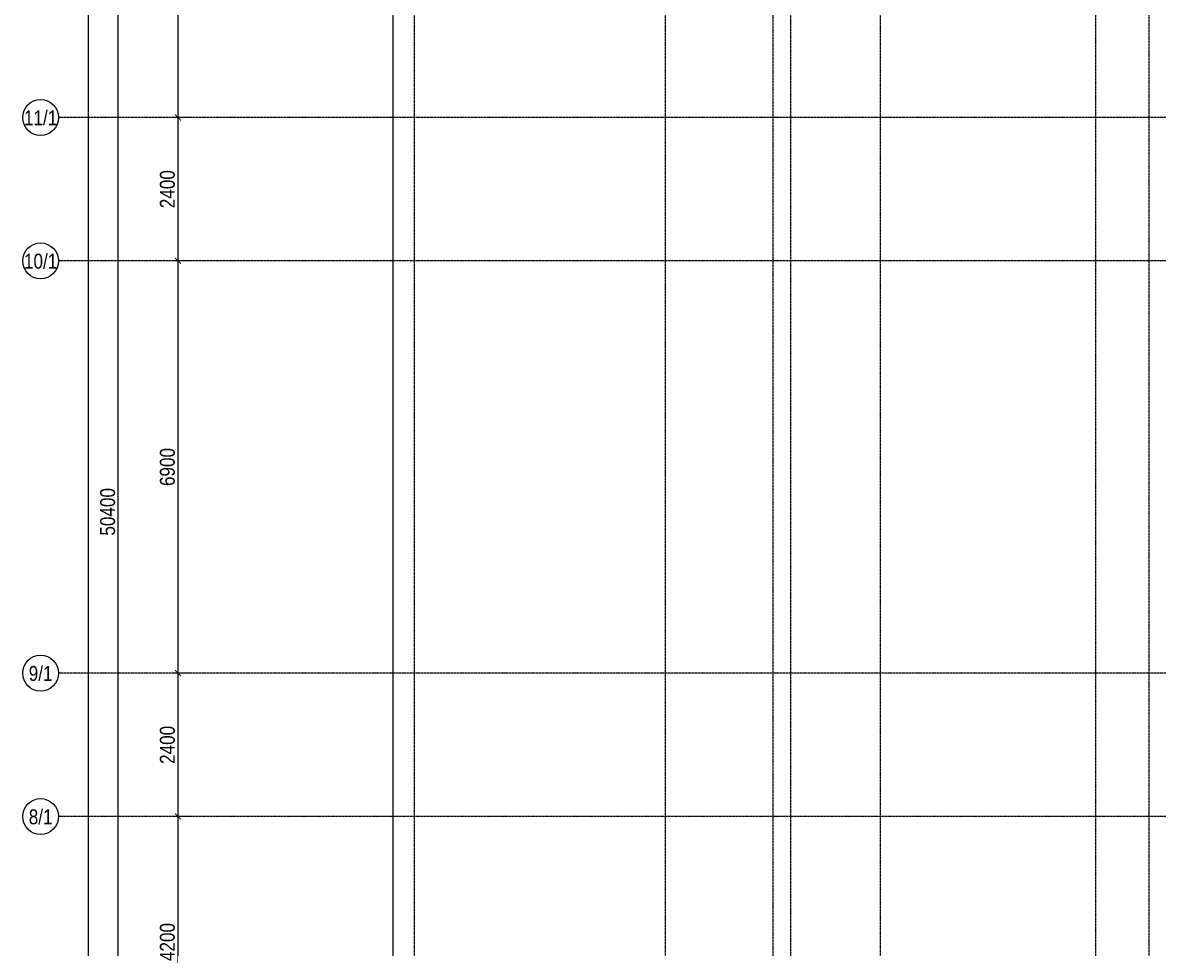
# Model space of a CAD drawing. Header units: millimetres. Extents: x -328335 to 1460319, y -208171 to 164069.
# Drawn here: x 294219 to 313224, y 31395 to 46886 of the extents above; entities that cross this region are included whole.
import ezdxf
from ezdxf.enums import TextEntityAlignment as Align

# ---------------------------------------------------------------- set-up
doc = ezdxf.new("R2010")
doc.units = ezdxf.units.MM
doc.header["$LTSCALE"] = 0.5
doc.linetypes.add('CENTER', pattern=[50.8, 31.75, -6.35, 6.35, -6.35])
doc.linetypes.add('DASHED', pattern=[19.05, 12.7, -6.35])
doc.layers.get('Defpoints').update_dxf_attribs({"color": 140})
doc.layers.add('АР_Делит', color=120, linetype='Continuous', lineweight=0, plot=False)
doc.layers.add('РД_Оси_100', color=7, linetype='Continuous', lineweight=0, true_color=0x525252)
doc.layers.add('РД_Оси_размер', color=8, linetype='Continuous', lineweight=0)
doc.styles.add('style1', font='ARIALN.TTF')
doc.styles.add('ккк', font='isocpeur.ttf', dxfattribs={"width": 0.85, "oblique": 15})
doc.dimstyles.new('Dim100_ареал', dxfattribs={"dimscale": 100, "dimtxt": 2.5, "dimasz": 1, "dimexe": 1, "dimexo": 1, "dimgap": 0.5, "dimtad": 1, "dimzin": 12, "dimdsep": 46, "dimtxsty": 'style1', "dimblk": 'ARCHTICK', "dimcen": 1, "dimdle": 1, "dimaunit": 1, "dimadec": 0, "dimazin": 3, "dimtfac": 1, "dimtmove": 1, "dimatfit": 3, "dimldrblk": 'OPEN30', "dimfxl": 2, "dimfxlon": 1, "dimtolj": 1, "dimtzin": 0, "dimlwd": 5, "dimlwe": 5, "dimarcsym": 0})

# ---------------------------------------------------------------- blocks, each defined once
blk = doc.blocks.new('A-iden')
at = {"linetype": 'Continuous', "lineweight": 5}
blk.add_circle((0, -4), 3, dxfattribs=at)
at = {"color": 0, "linetype": 'Continuous', "lineweight": 20, "style": 'ккк', "width": 0.85}
blk.add_attdef('ID', text='', height=4, dxfattribs=at).set_placement((0.31, -3.85), align=Align.MIDDLE_CENTER)
blk = doc.blocks.new('_ArchTick')
at = {"color": 0, "linetype": 'ByBlock', "const_width": 0.15}
blk.add_lwpolyline([(-0.5, -0.5), (0.5, 0.5)], dxfattribs=at)
blk = doc.blocks.new('*D215')
at = {"layer": 'Defpoints', "color": 0, "transparency": 16777216}
for p in [(-5455, 134700), (-2955, 134700), (-2955, 0)]:
    blk.add_point(p, dxfattribs=at)
at = {"layer": 'РД_Оси_размер', "color": 0, "lineweight": 5, "transparency": 16777216}
for p, q in [((-5455, -100), (-5455, 134800)), ((-5255, 134700), (-5555, 134700)), ((-5255, 0), (-5555, 0))]:
    blk.add_line(p, q, dxfattribs=at)
at = {"layer": 'РД_Оси_размер', "color": 0, "lineweight": 5, "transparency": 16777216, "xscale": 100, "yscale": 100, "zscale": 100}
for p, rotation in [((-5455, 134700), 90), ((-5455, 0), 270)]:
    blk.add_blockref('_ArchTick', p, dxfattribs=dict(at, rotation=rotation))
at = {"layer": 'РД_Оси_размер', "color": 0, "transparency": 16777216, "insert": (-5633, 67350), "char_height": 250, "attachment_point": 5, "rotation": 90, "style": 'style1'}
blk.add_mtext('\\A1;134700', dxfattribs=at)
blk = doc.blocks.new('_Open30')
at = {"color": 0, "linetype": 'ByBlock', "lineweight": -2}
for p, q in [((-1, 0.27), (0, 0)), ((0, 0), (-1, -0.27)), ((0, 0), (-1, 0))]:
    blk.add_line(p, q, dxfattribs=at)
blk = doc.blocks.new('*D220')
at = {"layer": 'Defpoints', "color": 0, "transparency": 16777216}
for p in [(-3955, 33600), (-2955, 33600), (-2955, 29400)]:
    blk.add_point(p, dxfattribs=at)
at = {"layer": 'РД_Оси_размер', "color": 0, "lineweight": 5, "transparency": 16777216}
for p, q in [((-3955, 29300), (-3955, 33700)), ((-3755, 33600), (-4055, 33600)), ((-3755, 29400), (-4055, 29400))]:
    blk.add_line(p, q, dxfattribs=at)
at = {"layer": 'РД_Оси_размер', "color": 0, "lineweight": 5, "transparency": 16777216, "xscale": 100, "yscale": 100, "zscale": 100}
for p, rotation in [((-3955, 33600), 90), ((-3955, 29400), 270)]:
    blk.add_blockref('_ArchTick', p, dxfattribs=dict(at, rotation=rotation))
at = {"layer": 'РД_Оси_размер', "color": 0, "transparency": 16777216, "insert": (-4133, 31500), "char_height": 250, "attachment_point": 5, "rotation": 90, "style": 'style1'}
blk.add_mtext('\\A1;4200', dxfattribs=at)
blk = doc.blocks.new('*D221')
at = {"layer": 'Defpoints', "color": 0, "transparency": 16777216}
for p in [(-3955, 36000), (-2955, 36000), (-2955, 33600)]:
    blk.add_point(p, dxfattribs=at)
at = {"layer": 'РД_Оси_размер', "color": 0, "lineweight": 5, "transparency": 16777216}
for p, q in [((-3755, 36000), (-4055, 36000)), ((-3955, 33500), (-3955, 36100)), ((-3755, 33600), (-4055, 33600))]:
    blk.add_line(p, q, dxfattribs=at)
at = {"layer": 'РД_Оси_размер', "color": 0, "lineweight": 5, "transparency": 16777216, "xscale": 100, "yscale": 100, "zscale": 100}
for p, rotation in [((-3955, 36000), 90), ((-3955, 33600), 270)]:
    blk.add_blockref('_ArchTick', p, dxfattribs=dict(at, rotation=rotation))
at = {"layer": 'РД_Оси_размер', "color": 0, "transparency": 16777216, "insert": (-4133, 34800), "char_height": 250, "attachment_point": 5, "rotation": 90, "style": 'style1'}
blk.add_mtext('\\A1;2400', dxfattribs=at)
blk = doc.blocks.new('*D222')
at = {"layer": 'Defpoints', "color": 0, "transparency": 16777216}
for p in [(-3955, 42900), (-2955, 42900), (-2955, 36000)]:
    blk.add_point(p, dxfattribs=at)
at = {"layer": 'РД_Оси_размер', "color": 0, "lineweight": 5, "transparency": 16777216}
for p, q in [((-3955, 35900), (-3955, 43000)), ((-3755, 42900), (-4055, 42900)), ((-3755, 36000), (-4055, 36000))]:
    blk.add_line(p, q, dxfattribs=at)
at = {"layer": 'РД_Оси_размер', "color": 0, "lineweight": 5, "transparency": 16777216, "xscale": 100, "yscale": 100, "zscale": 100}
for p, rotation in [((-3955, 42900), 90), ((-3955, 36000), 270)]:
    blk.add_blockref('_ArchTick', p, dxfattribs=dict(at, rotation=rotation))
at = {"layer": 'РД_Оси_размер', "color": 0, "transparency": 16777216, "insert": (-4133, 39450), "char_height": 250, "attachment_point": 5, "rotation": 90, "style": 'style1'}
blk.add_mtext('\\A1;6900', dxfattribs=at)
blk = doc.blocks.new('*D223')
at = {"layer": 'Defpoints', "color": 0, "transparency": 16777216}
for p in [(-3955, 45300), (-2955, 45300), (-2955, 42900)]:
    blk.add_point(p, dxfattribs=at)
at = {"layer": 'РД_Оси_размер', "color": 0, "lineweight": 5, "transparency": 16777216}
for p, q in [((-3755, 45300), (-4055, 45300)), ((-3955, 42800), (-3955, 45400)), ((-3755, 42900), (-4055, 42900))]:
    blk.add_line(p, q, dxfattribs=at)
at = {"layer": 'РД_Оси_размер', "color": 0, "lineweight": 5, "transparency": 16777216, "xscale": 100, "yscale": 100, "zscale": 100}
for p, rotation in [((-3955, 45300), 90), ((-3955, 42900), 270)]:
    blk.add_blockref('_ArchTick', p, dxfattribs=dict(at, rotation=rotation))
at = {"layer": 'РД_Оси_размер', "color": 0, "transparency": 16777216, "insert": (-4133, 44100), "char_height": 250, "attachment_point": 5, "rotation": 90, "style": 'style1'}
blk.add_mtext('\\A1;2400', dxfattribs=at)
blk = doc.blocks.new('*D224')
at = {"layer": 'Defpoints', "color": 0, "transparency": 16777216}
for p in [(-3955, 52200), (-2955, 52200), (-2955, 45300)]:
    blk.add_point(p, dxfattribs=at)
at = {"layer": 'РД_Оси_размер', "color": 0, "lineweight": 5, "transparency": 16777216}
for p, q in [((-3955, 45200), (-3955, 52300)), ((-3755, 52200), (-4055, 52200)), ((-3755, 45300), (-4055, 45300))]:
    blk.add_line(p, q, dxfattribs=at)
at = {"layer": 'РД_Оси_размер', "color": 0, "lineweight": 5, "transparency": 16777216, "xscale": 100, "yscale": 100, "zscale": 100}
for p, rotation in [((-3955, 52200), 90), ((-3955, 45300), 270)]:
    blk.add_blockref('_ArchTick', p, dxfattribs=dict(at, rotation=rotation))
at = {"layer": 'РД_Оси_размер', "color": 0, "transparency": 16777216, "insert": (-4133, 48750), "char_height": 250, "attachment_point": 5, "rotation": 90, "style": 'style1'}
blk.add_mtext('\\A1;6900', dxfattribs=at)
blk = doc.blocks.new('*D300')
at = {"layer": 'Defpoints', "color": 0, "transparency": 16777216}
for p in [(-4955, 63900), (-2955, 63900), (-2955, 13500)]:
    blk.add_point(p, dxfattribs=at)
at = {"layer": 'РД_Оси_размер', "color": 0, "lineweight": 5, "transparency": 16777216}
for p, q in [((-4755, 63900), (-5055, 63900)), ((-4955, 13400), (-4955, 64000)), ((-4755, 13500), (-5055, 13500))]:
    blk.add_line(p, q, dxfattribs=at)
at = {"layer": 'РД_Оси_размер', "color": 0, "lineweight": 5, "transparency": 16777216, "xscale": 100, "yscale": 100, "zscale": 100}
for p, rotation in [((-4955, 63900), 90), ((-4955, 13500), 270)]:
    blk.add_blockref('_ArchTick', p, dxfattribs=dict(at, rotation=rotation))
at = {"layer": 'РД_Оси_размер', "color": 0, "transparency": 16777216, "insert": (-5133, 38700), "char_height": 250, "attachment_point": 5, "rotation": 90, "style": 'style1'}
blk.add_mtext('\\A1;50400', dxfattribs=at)
blk = doc.blocks.new('СОШ_2200_АР_ОСИ_М100_28.05.24')
at = {"layer": 'АР_Делит', "color": 5, "linetype": 'DASHED'}
blk.add_lwpolyline([(45245, 68320), (20455, 68320), (20455, 26755), (27955, 26755), (27955, 13145), (-355, 13145), (-355, 100855), (37145, 100855)], dxfattribs=at)
at = {"layer": 'РД_Оси_100', "color": 8, "linetype": 'CENTER', "true_color": 0x808080}
for p, q in [((0, -6155), (0, 139938.679)), ((4200, -6155), (4200, 139938.679)), ((29555, 45300), (-5954.958, 45300)), ((29555, 42900), (-5954.958, 42900)), ((29555, 36000), (-5954.958, 36000)), ((29555, 33600), (-5954.958, 33600))]:
    blk.add_line(p, q, dxfattribs=at)
for points in [[(5849.555, 139938.679), (6000, 139538.679), (6000, -6194.559)], [(6300, -6195.83), (6300, 139538.679), (6450, 139938.679)], [(7800, -6155), (7800, 139938.679)], [(11400, 139938.679), (11400, -6155)], [(12000.12, -6155), (12300, -5755), (12300, 139538.679), (12000, 139938.679)]]:
    blk.add_lwpolyline(points, dxfattribs=at)
at = {"layer": 'РД_Оси_100', "color": 0}
ref = blk.add_blockref('A-iden', (-6254.958, 45700), dxfattribs=dict(at, xscale=100, yscale=100, zscale=100))
ref.add_attrib('ID', '11/1', dxfattribs={"layer": '0', "linetype": 'Continuous', "height": 250, "style": 'style1'}).set_placement((-6254.958, 45300), align=Align.MIDDLE)
ref = blk.add_blockref('A-iden', (-6254.958, 43300), dxfattribs=dict(at, xscale=100, yscale=100, zscale=100))
ref.add_attrib('ID', '10/1', dxfattribs={"layer": '0', "linetype": 'Continuous', "height": 250, "style": 'style1'}).set_placement((-6254.958, 42900), align=Align.MIDDLE)
ref = blk.add_blockref('A-iden', (-6254.958, 36400), dxfattribs=dict(at, xscale=100, yscale=100, zscale=100))
ref.add_attrib('ID', '9/1', dxfattribs={"layer": '0', "linetype": 'Continuous', "height": 250, "style": 'style1'}).set_placement((-6254.958, 36000), align=Align.MIDDLE)
ref = blk.add_blockref('A-iden', (-6254.958, 34000), dxfattribs=dict(at, xscale=100, yscale=100, zscale=100))
ref.add_attrib('ID', '8/1', dxfattribs={"layer": '0', "linetype": 'Continuous', "height": 250, "style": 'style1'}).set_placement((-6254.958, 33600), align=Align.MIDDLE)
at = {"layer": 'РД_Оси_размер'}
for base, p1, p2, picture, middle in [((-5454.958, 134700), (-2954.958, 0), (-2954.958, 134700), '*D215', (-5632.601, 67350)), ((-4954.958, 63900), (-2954.958, 13500), (-2954.958, 63900), '*D300', (-5132.601, 38700)), ((-3954.958, 52200), (-2954.958, 45300), (-2954.958, 52200), '*D224', (-4132.601, 48750)), ((-3954.958, 45300), (-2954.958, 42900), (-2954.958, 45300), '*D223', (-4132.601, 44100)), ((-3954.958, 42900), (-2954.958, 36000), (-2954.958, 42900), '*D222', (-4132.601, 39450)), ((-3954.958, 36000), (-2954.958, 33600), (-2954.958, 36000), '*D221', (-4132.601, 34800)), ((-3954.958, 33600), (-2954.958, 29400), (-2954.958, 33600), '*D220', (-4132.601, 31500))]:
    dim = blk.add_linear_dim(base=base, p1=p1, p2=p2, angle=90, dimstyle='Dim100_ареал', dxfattribs=at)
    dim.commit()
    dim.dimension.update_dxf_attribs({"geometry": picture, "text_midpoint": middle})

msp = doc.modelspace()

# ---------------------------------------------------------------- block references
at = {"layer": 'РД_Оси_100'}
msp.add_blockref('СОШ_2200_АР_ОСИ_М100_28.05.24', (300774.217, 0), dxfattribs=at)

doc.saveas('drawing.dxf')
